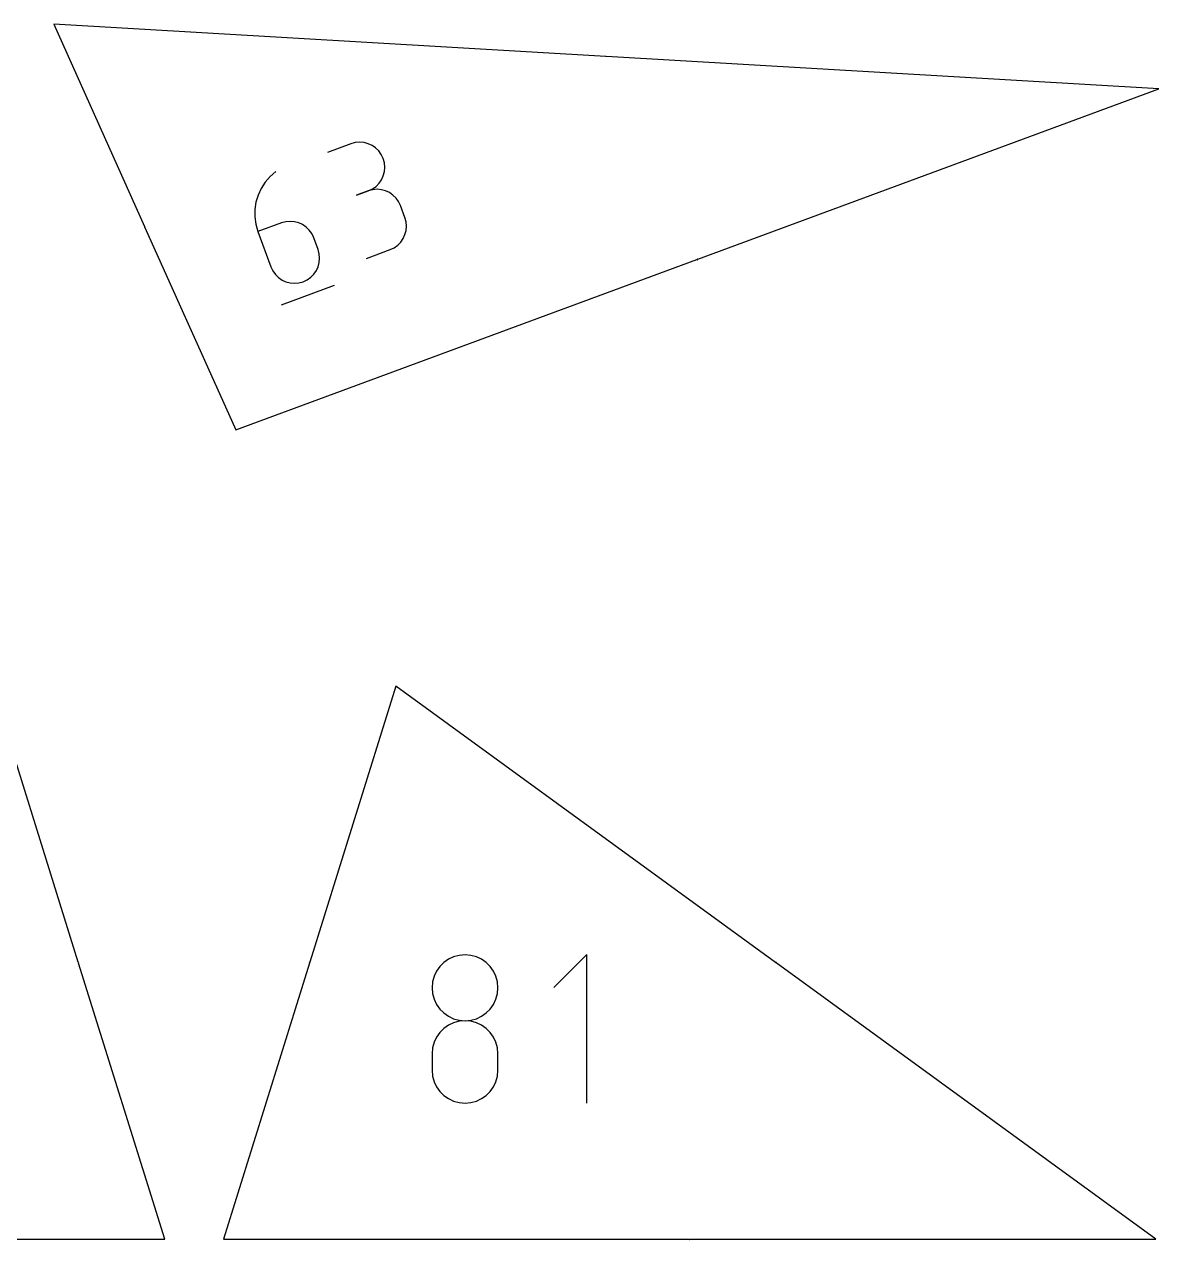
# Model space of a CAD drawing. Extents: x 0 to 500, y 0 to 1020.
# Drawn here: x 227.2 to 288.5, y 389.5 to 455.3 of the extents above; entities that cross this region are included whole.
import ezdxf

# ---------------------------------------------------------------- set-up
doc = ezdxf.new("R2010")
doc.units = 0

msp = doc.modelspace()

# ---------------------------------------------------------------- linework, layer by layer
at = {"layer": 'annotation', "color": 1}
for p, q in [((258.66174, 453.519171), (258.664414, 453.519015)), ((258.662131, 453.525852), (258.662444, 453.531215)), ((258.664805, 453.525695), (258.662131, 453.525852)), ((258.662444, 453.531215), (258.667793, 453.530902)), ((258.664414, 453.519015), (258.664897, 453.51903)), ((258.664414, 453.519015), (258.664414, 453.519015)), ((258.665283, 453.525624), (258.664805, 453.525695)), ((258.664897, 453.51903), (258.665356, 453.519128)), ((258.665728, 453.525474), (258.665283, 453.525624)), ((258.665356, 453.519128), (258.665784, 453.519302)), ((258.666133, 453.525252), (258.665728, 453.525474)), ((258.665784, 453.519302), (258.666173, 453.519544)), ((258.666491, 453.524967), (258.666133, 453.525252)), ((258.666173, 453.519544), (258.666515, 453.519848)), ((258.666794, 453.524627), (258.666491, 453.524967)), ((258.666515, 453.519848), (258.666801, 453.520206)), ((258.667037, 453.524239), (258.666794, 453.524627)), ((258.666801, 453.520206), (258.667023, 453.520612)), ((258.667023, 453.520612), (258.667174, 453.521057)), ((258.66721, 453.523811), (258.667037, 453.524239)), ((258.667174, 453.521057), (258.667245, 453.521536)), ((258.667308, 453.523351), (258.66721, 453.523811)), ((258.667245, 453.521536), (258.667323, 453.522868)), ((258.667323, 453.522868), (258.667308, 453.523351)), ((258.667323, 453.522868), (258.667323, 453.522868)), ((258.671605, 453.518594), (258.67428, 453.518438)), ((258.671996, 453.525275), (258.67231, 453.530638)), ((258.67467, 453.525118), (258.671996, 453.525275)), ((258.67231, 453.530638), (258.677658, 453.530325)), ((258.67428, 453.518438), (258.674762, 453.518453)), ((258.67428, 453.518438), (258.67428, 453.518438)), ((258.675148, 453.525047), (258.67467, 453.525118)), ((258.674762, 453.518453), (258.675221, 453.518551)), ((258.675593, 453.524897), (258.675148, 453.525047)), ((258.675221, 453.518551), (258.67565, 453.518725)), ((258.675998, 453.524675), (258.675593, 453.524897)), ((258.67565, 453.518725), (258.676038, 453.518967)), ((258.676356, 453.52439), (258.675998, 453.524675)), ((258.676038, 453.518967), (258.67638, 453.519271)), ((258.67666, 453.52405), (258.676356, 453.52439)), ((258.67638, 453.519271), (258.676666, 453.519629)), ((258.676902, 453.523662), (258.67666, 453.52405)), ((258.676666, 453.519629), (258.676888, 453.520035)), ((258.676888, 453.520035), (258.677039, 453.52048)), ((258.677076, 453.523234), (258.676902, 453.523662)), ((258.677039, 453.52048), (258.677111, 453.520959)), ((258.677174, 453.522774), (258.677076, 453.523234)), ((258.677111, 453.520959), (258.677189, 453.522291)), ((258.677189, 453.522291), (258.677174, 453.522774)), ((258.677189, 453.522291), (258.677189, 453.522291)), ((244.869091, 448.811381), (243.595921, 448.340863)), ((245.105669, 448.875452), (244.869091, 448.811381)), ((245.343023, 448.895849), (245.105669, 448.875452)), ((245.576224, 448.874892), (245.343023, 448.895849)), ((245.80034, 448.814898), (245.576224, 448.874892)), ((246.010442, 448.718186), (245.80034, 448.814898)), ((246.201601, 448.587074), (246.010442, 448.718186)), ((246.368886, 448.423882), (246.201601, 448.587074)), ((246.507367, 448.230927), (246.368886, 448.423882)), ((246.612114, 448.010527), (246.507367, 448.230927)), ((246.676265, 447.773908), (246.612114, 448.010527)), ((246.612114, 448.010527), (246.612114, 448.010527)), ((246.696854, 447.536437), (246.676265, 447.773908)), ((240.495357, 447.047136), (240.228763, 446.739189)), ((240.809549, 447.31868), (240.495357, 447.047136)), ((240.809549, 447.31868), (240.809549, 447.31868)), ((246.519738, 446.868287), (246.616342, 447.078689)), ((246.616342, 447.078689), (246.67613, 447.303051)), ((246.67613, 447.303051), (246.696854, 447.536437)), ((240.011498, 446.400727), (239.84529, 446.037634)), ((240.228763, 446.739189), (240.011498, 446.400727)), ((245.810127, 446.265041), (246.031512, 446.370223)), ((246.046706, 446.329112), (245.810127, 446.265041)), ((246.031512, 446.370223), (246.225075, 446.509117)), ((246.28406, 446.34951), (246.046706, 446.329112)), ((246.225075, 446.509117), (246.388566, 446.676784)), ((246.51726, 446.328552), (246.28406, 446.34951)), ((246.388566, 446.676784), (246.519738, 446.868287)), ((246.741376, 446.268558), (246.51726, 446.328552)), ((239.73187, 445.655797), (239.672967, 445.261103)), ((239.84529, 446.037634), (239.73187, 445.655797)), ((245.810127, 446.265041), (245.172643, 446.02945)), ((245.172643, 446.02945), (245.810127, 446.265041)), ((245.810127, 446.265041), (245.810127, 446.265041)), ((246.951479, 446.171846), (246.741376, 446.268558)), ((247.142638, 446.040735), (246.951479, 446.171846)), ((247.309922, 445.877542), (247.142638, 446.040735)), ((247.448404, 445.684587), (247.309922, 445.877542)), ((247.553151, 445.464187), (247.448404, 445.684587)), ((239.672967, 445.261103), (239.670312, 444.859437)), ((247.788742, 444.826704), (247.553151, 445.464187)), ((247.553151, 445.464187), (247.553151, 445.464187)), ((239.670312, 444.859437), (239.725632, 444.456685)), ((239.725632, 444.456685), (239.840659, 444.058734)), ((241.113829, 444.529252), (239.840659, 444.058734)), ((241.350363, 444.593442), (241.113829, 444.529252)), ((241.587608, 444.614135), (241.350363, 444.593442)), ((241.820666, 444.593562), (241.587608, 444.614135)), ((242.044641, 444.533953), (241.820666, 444.593562)), ((242.254634, 444.437537), (242.044641, 444.533953)), ((242.445749, 444.306544), (242.254634, 444.437537)), ((247.852532, 444.59106), (247.788742, 444.826704)), ((247.851882, 444.121598), (247.872832, 444.354372)), ((247.872832, 444.354372), (247.852532, 444.59106)), ((233.726467, 444.308395), (233.717593, 444.307105)), ((233.720807, 444.29995), (233.720807, 444.29995)), ((233.720807, 444.29995), (233.721337, 444.299415)), ((233.721337, 444.299415), (233.721928, 444.298971)), ((233.721928, 444.298971), (233.722567, 444.298619)), ((233.726949, 444.313338), (233.722457, 444.31132)), ((233.722567, 444.298619), (233.723245, 444.298363)), ((233.723245, 444.298363), (233.72395, 444.298205)), ((233.723944, 444.314012), (233.726467, 444.308395)), ((233.72395, 444.298205), (233.724672, 444.298148)), ((233.724672, 444.298148), (233.725399, 444.298192)), ((233.725399, 444.298192), (233.726121, 444.298342)), ((233.725614, 444.302117), (233.725606, 444.301693)), ((233.725606, 444.301693), (233.725673, 444.301266)), ((233.725694, 444.30253), (233.725614, 444.302117)), ((233.725673, 444.301266), (233.725818, 444.300846)), ((233.725843, 444.302922), (233.725694, 444.30253)), ((233.725818, 444.300846), (233.726827, 444.2986)), ((233.726056, 444.303284), (233.725843, 444.302922)), ((233.726331, 444.303607), (233.726056, 444.303284)), ((233.726121, 444.298342), (233.726827, 444.2986)), ((233.726664, 444.303882), (233.726331, 444.303607)), ((233.727052, 444.3041), (233.726664, 444.303882)), ((233.726827, 444.2986), (233.730189, 444.30011)), ((233.728171, 444.304602), (233.727052, 444.3041)), ((233.727052, 444.3041), (233.727052, 444.3041)), ((233.728591, 444.304748), (233.728171, 444.304602)), ((233.729018, 444.304814), (233.728591, 444.304748)), ((233.729443, 444.304806), (233.729018, 444.304814)), ((233.729857, 444.304725), (233.729443, 444.304806)), ((233.730249, 444.304576), (233.729857, 444.304725)), ((233.730189, 444.30011), (233.730577, 444.300328)), ((233.730189, 444.30011), (233.730189, 444.30011)), ((233.730612, 444.304362), (233.730249, 444.304576)), ((233.730577, 444.300328), (233.73091, 444.300603)), ((233.730936, 444.304087), (233.730612, 444.304362)), ((233.73091, 444.300603), (233.731186, 444.300927)), ((233.731211, 444.303754), (233.730936, 444.304087)), ((233.731186, 444.300927), (233.7314, 444.30129)), ((233.731429, 444.303366), (233.731211, 444.303754)), ((233.7314, 444.30129), (233.731549, 444.301682)), ((233.731573, 444.302947), (233.731429, 444.303366)), ((233.731429, 444.303366), (233.731429, 444.303366)), ((233.731549, 444.301682), (233.73163, 444.302096)), ((233.733828, 444.301407), (233.731556, 444.306464)), ((233.731639, 444.30252), (233.731573, 444.302947)), ((233.73163, 444.302096), (233.731639, 444.30252)), ((239.840659, 444.058734), (240.544908, 442.153114)), ((242.613088, 444.143203), (242.445749, 444.306544)), ((242.751755, 443.949745), (242.613088, 444.143203)), ((242.856853, 443.728399), (242.751755, 443.949745)), ((243.091248, 443.094151), (242.856853, 443.728399)), ((242.856853, 443.728399), (242.856853, 443.728399)), ((247.563944, 443.496342), (247.695198, 443.687625)), ((247.695198, 443.687625), (247.791924, 443.897696)), ((247.791924, 443.897696), (247.851882, 444.121598)), ((243.155394, 442.857544), (243.091248, 443.094151)), ((245.712256, 442.614295), (246.985426, 443.084813)), ((246.985426, 443.084813), (247.206818, 443.189978)), ((246.985426, 443.084813), (246.985426, 443.084813)), ((247.206818, 443.189978), (247.400404, 443.328807)), ((247.400404, 443.328807), (247.563944, 443.496342)), ((243.09542, 442.162462), (243.155229, 442.386768)), ((243.155229, 442.386768), (243.175971, 442.620106)), ((243.175971, 442.620106), (243.155394, 442.857544)), ((263.591679, 442.564898), (263.586021, 442.562807)), ((263.58839, 442.558853), (263.588384, 442.558061)), ((263.588384, 442.558061), (263.588493, 442.557268)), ((263.588506, 442.55963), (263.58839, 442.558853)), ((263.588493, 442.557268), (263.588719, 442.556484)), ((263.58873, 442.560383), (263.588506, 442.55963)), ((263.591232, 442.557413), (263.588719, 442.556484)), ((263.588719, 442.556484), (263.590114, 442.55271)), ((263.589058, 442.561098), (263.58873, 442.560383)), ((263.589487, 442.561764), (263.589058, 442.561098)), ((263.590013, 442.56237), (263.589487, 442.561764)), ((263.590632, 442.562903), (263.590013, 442.56237)), ((263.590114, 442.55271), (263.590114, 442.55271)), ((263.590114, 442.55271), (263.590322, 442.552273)), ((263.590322, 442.552273), (263.590595, 442.551891)), ((263.590595, 442.551891), (263.590926, 442.551567)), ((263.590632, 442.562903), (263.590632, 442.562903)), ((263.590926, 442.551567), (263.591304, 442.551308)), ((263.591698, 442.557539), (263.591232, 442.557413)), ((263.591304, 442.551308), (263.591719, 442.551116)), ((263.592166, 442.557579), (263.591698, 442.557539)), ((263.591719, 442.551116), (263.592161, 442.550997)), ((263.592161, 442.550997), (263.592621, 442.550956)), ((263.592626, 442.557538), (263.592166, 442.557579)), ((263.592621, 442.550956), (263.59309, 442.550996)), ((263.593069, 442.557419), (263.592626, 442.557538)), ((263.593484, 442.557228), (263.593069, 442.557419)), ((263.59309, 442.550996), (263.593557, 442.551123)), ((263.593862, 442.556968), (263.593484, 442.557228)), ((263.593557, 442.551123), (263.593993, 442.55133)), ((263.593557, 442.551123), (263.593557, 442.551123)), ((263.594193, 442.556645), (263.593862, 442.556968)), ((263.593993, 442.55133), (263.594374, 442.551604)), ((263.594467, 442.556263), (263.594193, 442.556645)), ((263.594374, 442.551604), (263.594697, 442.551935)), ((263.594675, 442.555826), (263.594467, 442.556263)), ((263.59514, 442.554568), (263.594675, 442.555826)), ((263.594675, 442.555826), (263.594675, 442.555826)), ((263.594697, 442.551935), (263.594956, 442.552313)), ((263.594956, 442.552313), (263.595147, 442.552728)), ((263.595266, 442.554101), (263.59514, 442.554568)), ((263.595147, 442.552728), (263.595265, 442.553171)), ((263.595265, 442.553171), (263.595307, 442.553632)), ((263.595307, 442.553632), (263.595266, 442.554101)), ((263.596935, 442.563816), (263.596893, 442.563355)), ((263.596893, 442.563355), (263.596934, 442.562887)), ((263.596934, 442.562887), (263.59706, 442.56242)), ((263.597053, 442.564259), (263.596935, 442.563816)), ((263.597244, 442.564674), (263.597053, 442.564259)), ((263.59706, 442.56242), (263.597523, 442.561168)), ((263.597503, 442.565052), (263.597244, 442.564674)), ((263.597826, 442.565383), (263.597503, 442.565052)), ((263.597523, 442.561168), (263.597523, 442.561168)), ((263.597523, 442.561168), (263.59773, 442.560731)), ((263.59773, 442.560731), (263.598004, 442.560349)), ((263.598207, 442.565657), (263.597826, 442.565383)), ((263.598004, 442.560349), (263.598335, 442.560027)), ((263.598643, 442.565864), (263.598207, 442.565657)), ((263.598335, 442.560027), (263.598712, 442.559769)), ((263.601156, 442.566793), (263.598643, 442.565864)), ((263.598643, 442.565864), (263.598643, 442.565864)), ((263.598712, 442.559769), (263.599127, 442.559578)), ((263.599127, 442.559578), (263.599569, 442.559461)), ((263.599569, 442.559461), (263.600029, 442.55942)), ((263.600029, 442.55942), (263.600497, 442.559461)), ((263.605338, 442.555477), (263.600313, 442.553619)), ((263.600497, 442.559461), (263.600963, 442.559587)), ((263.600963, 442.559587), (263.603476, 442.560516)), ((263.603476, 442.560516), (263.605338, 442.555477)), ((240.544908, 442.153114), (240.544908, 442.153114)), ((240.544908, 442.153114), (240.650106, 441.931679)), ((240.650106, 441.931679), (240.789031, 441.737978)), ((240.789031, 441.737978), (240.956722, 441.574278)), ((242.704092, 441.593054), (242.867601, 441.760673)), ((242.867601, 441.760673), (242.998794, 441.95212)), ((242.998794, 441.95212), (243.09542, 442.162462)), ((240.956722, 441.574278), (241.148218, 441.442845)), ((241.121355, 440.1029), (243.988054, 441.16233)), ((241.148218, 441.442845), (241.358557, 441.345947)), ((241.358557, 441.345947), (241.582779, 441.285849)), ((241.582779, 441.285849), (241.815922, 441.264818)), ((241.815922, 441.264818), (242.053026, 441.285121)), ((242.053026, 441.285121), (242.289128, 441.349024)), ((242.289128, 441.349024), (242.510518, 441.454194)), ((242.289128, 441.349024), (242.289128, 441.349024)), ((242.510518, 441.454194), (242.704092, 441.593054)), ((250.716863, 404.920511), (250.415352, 404.837549)), ((251.037059, 404.949299), (250.716863, 404.920511)), ((251.357255, 404.920511), (251.037059, 404.949299)), ((251.037059, 404.949299), (251.037059, 404.949299)), ((251.658766, 404.837549), (251.357255, 404.920511)), ((257.617331, 404.95912), (255.832039, 403.173325)), ((257.617331, 396.928581), (257.617331, 404.95912)), ((230.126637, 404.530627), (230.128432, 404.524868)), ((230.128921, 404.529596), (230.128856, 404.529139)), ((230.128856, 404.529139), (230.128872, 404.52867)), ((230.128872, 404.52867), (230.128974, 404.528198)), ((230.129063, 404.530032), (230.128921, 404.529596)), ((230.128974, 404.528198), (230.128974, 404.528198)), ((230.128974, 404.528198), (230.129158, 404.527751)), ((230.129275, 404.530437), (230.129063, 404.530032)), ((230.129158, 404.527751), (230.129412, 404.527355)), ((230.129554, 404.530801), (230.129275, 404.530437)), ((230.129412, 404.527355), (230.129726, 404.527015)), ((230.129894, 404.531115), (230.129554, 404.530801)), ((230.129578, 404.521193), (230.131373, 404.515434)), ((230.129726, 404.527015), (230.13009, 404.526737)), ((230.13029, 404.531369), (230.129894, 404.531115)), ((230.13009, 404.526737), (230.130495, 404.526525)), ((230.130737, 404.531554), (230.13029, 404.531369)), ((230.130495, 404.526525), (230.130931, 404.526385)), ((230.134565, 404.532747), (230.130737, 404.531554)), ((230.130737, 404.531554), (230.130737, 404.531554)), ((230.130931, 404.526385), (230.131388, 404.52632)), ((230.131388, 404.52632), (230.131858, 404.526336)), ((230.131862, 404.520162), (230.131797, 404.519705)), ((230.131797, 404.519705), (230.131813, 404.519235)), ((230.131813, 404.519235), (230.131915, 404.518763)), ((230.131858, 404.526336), (230.132331, 404.526438)), ((230.132004, 404.520598), (230.131862, 404.520162)), ((230.131915, 404.518763), (230.131915, 404.518763)), ((230.131915, 404.518763), (230.132099, 404.518316)), ((230.132216, 404.521003), (230.132004, 404.520598)), ((230.132099, 404.518316), (230.132353, 404.517921)), ((230.132495, 404.521367), (230.132216, 404.521003)), ((230.132331, 404.526438), (230.133605, 404.526835)), ((230.132353, 404.517921), (230.132667, 404.517581)), ((230.132835, 404.521681), (230.132495, 404.521367)), ((230.132667, 404.517581), (230.133031, 404.517303)), ((230.133231, 404.521935), (230.132835, 404.521681)), ((230.133031, 404.517303), (230.133435, 404.517091)), ((230.133678, 404.522119), (230.133231, 404.521935)), ((230.133435, 404.517091), (230.133871, 404.51695)), ((230.133605, 404.526835), (230.134052, 404.52702)), ((230.133605, 404.526835), (230.133605, 404.526835)), ((230.137506, 404.523313), (230.133678, 404.522119)), ((230.133678, 404.522119), (230.133678, 404.522119)), ((230.133871, 404.51695), (230.134329, 404.516886)), ((230.134052, 404.52702), (230.134448, 404.527274)), ((230.134329, 404.516886), (230.134799, 404.516902)), ((230.134448, 404.527274), (230.134787, 404.527587)), ((230.135361, 404.532933), (230.134565, 404.532747)), ((230.135362, 404.530189), (230.134565, 404.532747)), ((230.134787, 404.527587), (230.135065, 404.52795)), ((230.134799, 404.516902), (230.135272, 404.517004)), ((230.135065, 404.52795), (230.135276, 404.528354)), ((230.135272, 404.517004), (230.136546, 404.517401)), ((230.135276, 404.528354), (230.135417, 404.528789)), ((230.136161, 404.533001), (230.135361, 404.532933)), ((230.135465, 404.529716), (230.135362, 404.530189)), ((230.135417, 404.528789), (230.135481, 404.529247)), ((230.135481, 404.529247), (230.135465, 404.529716)), ((230.136952, 404.532954), (230.136161, 404.533001)), ((230.136546, 404.517401), (230.136993, 404.517586)), ((230.136546, 404.517401), (230.136546, 404.517401)), ((230.137724, 404.532798), (230.136952, 404.532954)), ((230.136993, 404.517586), (230.137389, 404.517839)), ((230.137389, 404.517839), (230.137728, 404.518152)), ((230.138302, 404.523499), (230.137506, 404.523313)), ((230.138303, 404.520755), (230.137506, 404.523313)), ((230.138465, 404.532535), (230.137724, 404.532798)), ((230.137728, 404.518152), (230.138006, 404.518516)), ((230.138006, 404.518516), (230.138217, 404.51892)), ((230.138217, 404.51892), (230.138358, 404.519355)), ((230.139101, 404.523567), (230.138302, 404.523499)), ((230.138405, 404.520282), (230.138303, 404.520755)), ((230.138358, 404.519355), (230.138422, 404.519812)), ((230.138422, 404.519812), (230.138405, 404.520282)), ((230.139164, 404.532171), (230.138465, 404.532535)), ((230.139893, 404.52352), (230.139101, 404.523567)), ((230.139809, 404.531708), (230.139164, 404.532171)), ((230.140388, 404.531151), (230.139809, 404.531708)), ((230.140665, 404.523364), (230.139893, 404.52352)), ((230.140891, 404.530504), (230.140388, 404.531151)), ((230.141406, 404.523101), (230.140665, 404.523364)), ((230.140891, 404.530504), (230.140891, 404.530504)), ((230.142105, 404.522736), (230.141406, 404.523101)), ((230.14275, 404.522274), (230.142105, 404.522736)), ((230.143329, 404.521717), (230.14275, 404.522274)), ((230.143832, 404.52107), (230.143329, 404.521717)), ((230.143832, 404.52107), (230.143832, 404.52107)), ((242.628321, 404.522727), (242.628299, 404.522173)), ((242.628299, 404.522173), (242.628371, 404.521622)), ((242.628437, 404.52327), (242.628321, 404.522727)), ((242.628371, 404.521622), (242.628537, 404.521087)), ((242.628645, 404.523791), (242.628437, 404.52327)), ((242.628537, 404.521087), (242.628799, 404.52058)), ((242.628946, 404.524276), (242.628645, 404.523791)), ((242.628799, 404.52058), (242.629157, 404.520114)), ((242.629338, 404.524713), (242.628946, 404.524276)), ((242.629157, 404.520114), (242.629811, 404.519463)), ((242.629804, 404.525068), (242.629338, 404.524713)), ((242.629338, 404.524713), (242.629338, 404.524713)), ((242.630311, 404.525328), (242.629804, 404.525068)), ((242.630847, 404.525493), (242.630311, 404.525328)), ((242.631398, 404.525564), (242.630847, 404.525493)), ((242.631952, 404.525542), (242.631398, 404.525564)), ((242.632495, 404.525425), (242.631952, 404.525542)), ((242.645978, 404.530376), (242.632009, 404.534731)), ((242.632009, 404.534731), (242.634147, 404.530657)), ((242.633015, 404.525216), (242.632495, 404.525425)), ((242.633499, 404.524913), (242.633015, 404.525216)), ((242.633933, 404.524518), (242.633499, 404.524913)), ((242.633942, 404.524509), (242.633933, 404.524518)), ((242.633933, 404.524518), (242.633933, 404.524518)), ((242.633951, 404.5245), (242.633942, 404.524509)), ((242.633959, 404.524491), (242.633951, 404.5245)), ((242.633967, 404.524482), (242.633959, 404.524491)), ((242.633974, 404.524473), (242.633967, 404.524482)), ((242.633981, 404.524464), (242.633974, 404.524473)), ((242.633988, 404.524455), (242.633981, 404.524464)), ((242.633994, 404.524446), (242.633988, 404.524455)), ((242.634001, 404.524437), (242.633994, 404.524446)), ((242.641442, 404.515827), (242.634001, 404.524437)), ((242.634001, 404.524437), (242.634001, 404.524437)), ((242.643376, 404.522031), (242.641442, 404.515827)), ((249.673624, 404.314642), (249.497547, 404.066008)), ((249.888663, 404.529512), (249.673624, 404.314642)), ((250.137596, 404.705516), (249.888663, 404.529512)), ((250.415352, 404.837549), (250.137596, 404.705516)), ((251.936522, 404.705516), (251.658766, 404.837549)), ((252.185454, 404.529512), (251.936522, 404.705516)), ((252.400494, 404.314642), (252.185454, 404.529512)), ((252.576571, 404.066008), (252.400494, 404.314642)), ((267.838213, 404.521937), (267.846824, 404.533766)), ((267.846824, 404.533766), (267.842279, 404.53305)), ((267.842649, 404.518707), (267.853193, 404.522988)), ((267.847903, 404.514882), (267.842649, 404.518707)), ((267.850655, 404.528964), (267.849829, 404.528554)), ((267.851212, 404.529153), (267.850655, 404.528964)), ((267.851776, 404.529238), (267.851212, 404.529153)), ((267.852336, 404.529224), (267.851776, 404.529238)), ((267.852881, 404.529115), (267.852336, 404.529224)), ((267.853398, 404.528916), (267.852881, 404.529115)), ((267.853193, 404.522988), (267.853204, 404.522991)), ((267.853193, 404.522988), (267.853193, 404.522988)), ((267.853204, 404.522991), (267.853215, 404.522994)), ((267.853215, 404.522994), (267.853225, 404.522998)), ((267.853225, 404.522998), (267.853236, 404.523001)), ((267.853236, 404.523001), (267.853247, 404.523005)), ((267.853247, 404.523005), (267.853258, 404.52301)), ((267.853258, 404.52301), (267.853269, 404.523015)), ((267.853269, 404.523015), (267.85328, 404.52302)), ((267.85328, 404.52302), (267.853292, 404.523026)), ((267.853292, 404.523026), (267.853806, 404.52331)), ((267.853292, 404.523026), (267.853292, 404.523026)), ((267.853876, 404.528632), (267.853398, 404.528916)), ((267.853806, 404.52331), (267.854248, 404.523671)), ((267.854302, 404.528267), (267.853876, 404.528632)), ((267.854248, 404.523671), (267.854613, 404.524096)), ((267.854665, 404.527827), (267.854302, 404.528267)), ((267.854613, 404.524096), (267.854898, 404.524573)), ((267.854952, 404.527315), (267.854665, 404.527827)), ((267.854898, 404.524573), (267.855097, 404.525091)), ((267.855139, 404.52676), (267.854952, 404.527315)), ((267.854952, 404.527315), (267.854952, 404.527315)), ((267.855097, 404.525091), (267.855207, 404.525635)), ((267.855222, 404.526196), (267.855139, 404.52676)), ((267.855207, 404.525635), (267.855222, 404.526196)), ((249.365501, 403.788711), (249.282556, 403.487854)), ((249.497547, 404.066008), (249.365501, 403.788711)), ((252.708616, 403.788711), (252.576571, 404.066008)), ((252.791561, 403.487854), (252.708616, 403.788711)), ((249.282556, 403.487854), (249.253782, 403.16854)), ((249.253782, 403.16854), (249.253782, 403.16854)), ((249.253782, 403.16854), (249.282573, 402.847727)), ((252.791544, 402.847727), (252.820336, 403.16854)), ((252.820336, 403.16854), (252.791561, 403.487854)), ((252.820336, 403.16854), (252.820336, 403.16854)), ((249.282573, 402.847727), (249.365559, 402.545703)), ((249.365559, 402.545703), (249.497659, 402.267529)), ((249.497659, 402.267529), (249.67379, 402.018266)), ((252.400328, 402.018266), (252.576459, 402.267529)), ((252.576459, 402.267529), (252.708558, 402.545703)), ((252.708558, 402.545703), (252.791544, 402.847727)), ((249.67379, 402.018266), (249.88887, 401.802974)), ((249.88887, 401.802974), (250.137819, 401.626715)), ((250.137819, 401.626715), (250.415555, 401.49455)), ((251.658562, 401.49455), (251.936298, 401.626715)), ((251.936298, 401.626715), (252.185247, 401.802974)), ((252.185247, 401.802974), (252.400328, 402.018266)), ((249.888663, 400.96256), (249.673624, 400.747311)), ((250.137596, 401.138794), (249.888663, 400.96256)), ((250.415352, 401.270946), (250.137596, 401.138794)), ((250.716863, 401.353951), (250.415352, 401.270946)), ((250.415555, 401.49455), (250.716995, 401.41154)), ((251.037059, 401.382745), (250.716863, 401.353951)), ((250.716995, 401.41154), (251.037059, 401.382745)), ((251.037059, 401.382745), (251.357122, 401.41154)), ((251.357255, 401.353968), (251.037059, 401.382745)), ((251.037059, 401.382745), (251.037059, 401.382745)), ((251.037059, 401.382745), (251.037059, 401.382745)), ((251.357122, 401.41154), (251.658562, 401.49455)), ((251.658766, 401.271004), (251.357255, 401.353968)), ((251.936522, 401.138905), (251.658766, 401.271004)), ((252.185454, 400.962726), (251.936522, 401.138905)), ((252.400494, 400.747518), (252.185454, 400.962726)), ((249.497547, 400.498111), (249.365501, 400.220024)), ((249.673624, 400.747311), (249.497547, 400.498111)), ((252.576571, 400.498334), (252.400494, 400.747518)), ((252.708616, 400.220227), (252.576571, 400.498334)), ((249.282556, 399.918117), (249.253782, 399.597454)), ((249.365501, 400.220024), (249.282556, 399.918117)), ((252.791561, 399.918249), (252.708616, 400.220227)), ((252.820336, 399.597454), (252.791561, 399.918249)), ((249.253782, 399.597454), (249.253782, 398.709089)), ((252.820336, 398.709089), (252.820336, 399.597454)), ((252.820336, 399.597454), (252.820336, 399.597454)), ((249.253782, 398.709089), (249.253782, 398.709089)), ((249.253782, 398.709089), (249.282573, 398.388448)), ((249.282573, 398.388448), (249.365559, 398.086887)), ((252.708558, 398.086887), (252.791544, 398.388448)), ((252.791544, 398.388448), (252.820336, 398.709089)), ((249.365559, 398.086887), (249.497659, 397.809383)), ((249.497659, 397.809383), (249.67379, 397.560914)), ((252.400328, 397.560914), (252.576459, 397.809383)), ((252.576459, 397.809383), (252.708558, 398.086887)), ((249.67379, 397.560914), (249.88887, 397.346459)), ((249.88887, 397.346459), (250.137819, 397.170994)), ((250.137819, 397.170994), (250.415555, 397.039499)), ((250.415555, 397.039499), (250.716995, 396.956952)), ((251.357122, 396.956952), (251.658562, 397.039499)), ((251.658562, 397.039499), (251.936298, 397.170994)), ((251.936298, 397.170994), (252.185247, 397.346459)), ((252.185247, 397.346459), (252.400328, 397.560914)), ((250.716995, 396.956952), (251.037059, 396.92833)), ((251.037059, 396.92833), (251.357122, 396.956952)), ((251.037059, 396.92833), (251.037059, 396.92833)), ((263.182585, 389.576778), (263.175269, 389.576778)), ((263.175752, 389.569437), (263.17568, 389.56845)), ((263.17568, 389.56845), (263.17568, 389.56357)), ((263.17893, 389.56845), (263.17568, 389.56845)), ((263.17568, 389.56357), (263.17568, 389.56357)), ((263.17568, 389.56357), (263.175733, 389.562985)), ((263.175733, 389.562985), (263.175883, 389.562435)), ((263.175962, 389.570385), (263.175752, 389.569437)), ((263.175883, 389.562435), (263.176124, 389.561928)), ((263.176301, 389.571283), (263.175962, 389.570385)), ((263.176124, 389.561928), (263.176444, 389.561473)), ((263.176761, 389.572119), (263.176301, 389.571283)), ((263.176444, 389.561473), (263.176836, 389.561081)), ((263.177332, 389.572881), (263.176761, 389.572119)), ((263.176836, 389.561081), (263.177289, 389.56076)), ((263.177289, 389.56076), (263.177795, 389.560519)), ((263.178006, 389.573557), (263.177332, 389.572881)), ((263.177795, 389.560519), (263.178345, 389.560368)), ((263.178774, 389.574135), (263.178006, 389.573557)), ((263.178345, 389.560368), (263.17893, 389.560315)), ((263.179627, 389.574603), (263.178774, 389.574135)), ((263.179513, 389.568397), (263.17893, 389.56845)), ((263.17893, 389.560315), (263.179513, 389.560368)), ((263.17893, 389.560315), (263.17893, 389.560315)), ((263.180062, 389.568246), (263.179513, 389.568397)), ((263.179513, 389.560368), (263.180062, 389.560519)), ((263.180556, 389.574949), (263.179627, 389.574603)), ((263.180568, 389.568006), (263.180062, 389.568246)), ((263.180062, 389.560519), (263.180568, 389.56076)), ((263.180556, 389.574949), (263.180556, 389.574949)), ((263.181022, 389.567685), (263.180568, 389.568006)), ((263.180568, 389.56076), (263.181022, 389.561081)), ((263.181414, 389.567292), (263.181022, 389.567685)), ((263.181022, 389.561081), (263.181414, 389.561473)), ((263.181735, 389.566838), (263.181414, 389.567292)), ((263.181414, 389.561473), (263.181735, 389.561928)), ((263.181976, 389.566332), (263.181735, 389.566838)), ((263.181735, 389.561928), (263.181976, 389.562435)), ((263.182127, 389.565781), (263.181976, 389.566332)), ((263.181976, 389.562435), (263.182127, 389.562985)), ((263.182179, 389.565197), (263.182127, 389.565781)), ((263.182127, 389.562985), (263.182179, 389.56357)), ((263.182179, 389.56357), (263.182179, 389.565197)), ((263.182179, 389.565197), (263.182179, 389.565197)), ((263.187666, 389.574949), (263.187666, 389.560315)), ((263.187666, 389.560315), (263.190919, 389.56357))]:
    msp.add_line(p, q, dxfattribs=at)
at = {"layer": 'boundary', "color": 5}
for p, q in [((258.644344, 453.526231), (228.797859, 455.272056)), ((228.797859, 455.272056), (233.713849, 444.32897)), ((258.671184, 453.550105), (258.644344, 453.526231)), ((258.695057, 453.523265), (258.671184, 453.550105)), ((288.541542, 451.77744), (258.695057, 453.523265)), ((263.619923, 442.567298), (288.541542, 451.77744)), ((233.713849, 444.32897), (233.701088, 444.295392)), ((233.701088, 444.295392), (233.734666, 444.282631)), ((233.734666, 444.282631), (238.650655, 433.339545)), ((238.650655, 433.339545), (263.572273, 442.549688)), ((263.572273, 442.549688), (263.604903, 442.534668)), ((263.604903, 442.534668), (263.619923, 442.567298)), ((230.128644, 404.549523), (225.473434, 419.482916)), ((247.299479, 419.482928), (242.644285, 404.549529)), ((267.825515, 404.540229), (247.299479, 419.482928)), ((230.160452, 404.532834), (230.128644, 404.549523)), ((230.143762, 404.501025), (230.160452, 404.532834)), ((234.798973, 389.567632), (230.143762, 404.501025)), ((242.629167, 404.501031), (237.973973, 389.567632)), ((242.644285, 404.549529), (242.612477, 404.532839)), ((242.612477, 404.532839), (242.629167, 404.501031)), ((267.860999, 404.545815), (267.825515, 404.540229)), ((267.866585, 404.510331), (267.860999, 404.545815)), ((288.392622, 389.567632), (267.866585, 404.510331)), ((209.614997, 389.567632), (234.798973, 389.567632)), ((237.973973, 389.567632), (263.157897, 389.567632)), ((263.157897, 389.567632), (263.183297, 389.542232)), ((263.183297, 389.542232), (263.208697, 389.567632)), ((263.208697, 389.567632), (288.392622, 389.567632))]:
    msp.add_line(p, q, dxfattribs=at)

doc.saveas('drawing.dxf')
